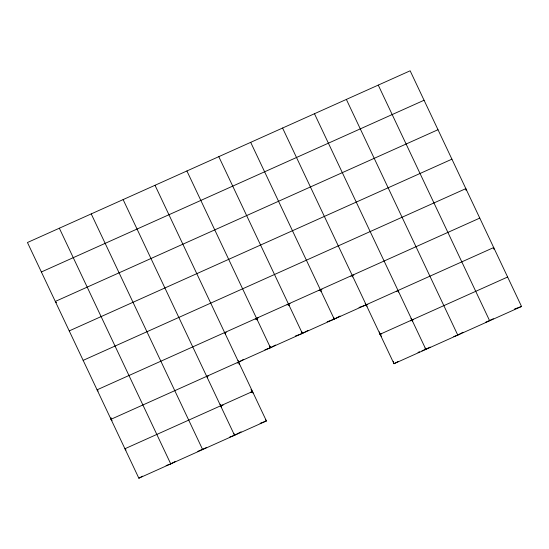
<?xml version="1.0" encoding="UTF-8"?>
<svg xmlns="http://www.w3.org/2000/svg" width="549" height="549" viewBox="0 0 549 549"><rect width="100%" height="100%" fill="white"/><g stroke="black" fill="none" stroke-linecap="round" stroke-linejoin="round"><path stroke-width="0.82" d="M112.092 420.589L111.008 419.285L111.022 417.659M255.223 319.25L258.167 317.864M350.893 276.319L352.211 275.337L353.837 275.124M237.257 363.019L243.66 359.348M396.707 291.464L398.025 290.49L398.492 292.123M287.024 304.921L290.057 303.556M318.914 290.606L321.975 289.309M251.092 392.46L252.499 391.506L250.989 389.454M410.549 320.904L411.949 319.95L413.575 319.738M282.577 128.034L393.983 363.719L521.55 306.479L410.144 70.794L27.45 242.521L138.856 478.206L142.562 476.161M485.639 322.256L493.366 318.743M166.093 465.573L170.746 463.898L175.248 461.455M453.783 336.571L457.77 335.096L463.013 332.248M197.812 451.347L206.252 447.655M430.21 347.092L421.934 350.893M327.149 321.783L334.245 319.113L340.064 316.025M222.057 405.045L220.602 405.814L221.494 407.221M381.39 336.372L380.059 334.259L381.514 333.49M264.92 349.802L270.458 347.73L275.577 345.04M295.259 336.091L302.355 333.421L308.195 330.34M241.107 431.809L234.533 435.275L229.75 437.045M398.368 361.414L393.983 363.719L393.221 361.276M41.374 271.981L424.068 100.254M437.992 129.715L55.305 301.442L56.472 302.677M69.229 330.903L451.923 159.176M83.153 360.364L465.847 188.636L466.005 190.29M479.771 218.097L97.077 389.824L98.161 391.094M111.008 419.285L493.695 247.558L493.915 249.246M252.993 393.091L252.499 391.506L124.932 448.746L126.002 450.043M379.38 331.843L380.059 334.259L507.626 277.019M138.856 478.206L266.423 420.966L155.017 185.281M417.995 352.376L419.573 351.785M260.116 423.334L266.423 420.966L265.503 419.614M359.012 307.461L367.796 304.462M410.371 320.541L411.949 319.95L412.443 321.536M250.914 392.096L252.499 391.506M514.564 308.984L521.55 306.479M380.059 334.259L381.692 333.854M223.052 405.21L220.602 405.814L220.149 404.201M226.305 332.248L224.644 332.584L225.577 334.005M208.339 376.017L206.678 376.353L207.618 377.781M410.947 318.585L411.949 319.95M365.133 303.432L367.068 306.225M269.456 346.364L270.458 347.73L269.95 346.103M424.96 348.059L425.88 349.411L314.467 113.725M333.325 317.761L334.245 319.113L333.785 317.5M301.435 332.07L302.355 333.421L301.84 331.788M321.254 291.073L320.314 289.652L320.808 291.238M289.316 305.368L288.424 303.961L288.918 305.546M257.426 319.683L256.534 318.269L257.001 319.909M378.254 85.102L489.66 320.788M346.357 99.417L457.77 335.096M250.687 142.349L334.245 319.113M218.797 156.657L302.355 333.421M186.907 170.965L270.458 347.73M123.12 199.589L234.533 435.275L234.018 433.648M91.23 213.904L202.643 449.583M59.34 228.212L170.746 463.898M352.211 275.337L352.678 276.977M239.268 364.495L238.115 360.432"/></g></svg>
